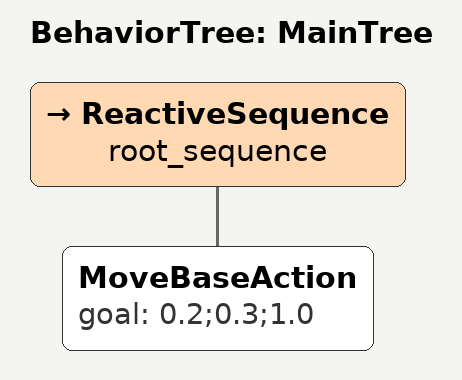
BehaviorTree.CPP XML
<root BTCPP_format="4">
    <BehaviorTree ID="MainTree">
        <ReactiveSequence name="root_sequence">
            <MoveBaseAction goal="0.2;0.3;1.0" />
            <!-- Additional actions or conditions can be added here -->
        </ReactiveSequence>
    </BehaviorTree>
</root>
